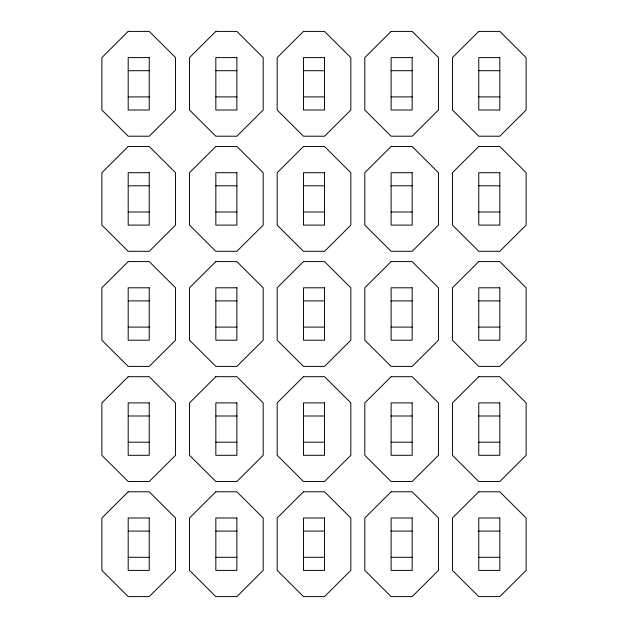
<?xml version="1.0" encoding="UTF-8"?>
<svg xmlns="http://www.w3.org/2000/svg" width="628" height="628" viewBox="0 0 628 628"><rect width="100%" height="100%" fill="white"/><g stroke="black" fill="none" stroke-linecap="round" stroke-linejoin="round"><path stroke-width="0.94" d="M128.191 70.705L149.236 70.705M215.836 70.705L236.882 70.705M303.473 70.705L324.527 70.705M391.118 70.705L412.164 70.705M478.764 70.705L499.81 70.705M128.191 96.908L149.236 96.908M215.836 96.908L236.882 96.908M303.473 96.908L324.527 96.908M391.118 96.908L412.164 96.908M478.764 96.908L499.81 96.908M128.191 185.802L149.236 185.802M215.836 185.802L236.882 185.802M303.473 185.802L324.527 185.802M391.118 185.802L412.164 185.802M478.764 185.802L499.81 185.802M128.191 212.005L149.236 212.005M215.836 212.005L236.882 212.005M303.473 212.005L324.527 212.005M391.118 212.005L412.164 212.005M478.764 212.005L499.81 212.005M128.191 300.898L149.236 300.898M215.836 300.898L236.882 300.898M303.473 300.898L324.527 300.898M391.118 300.898L412.164 300.898M478.764 300.898L499.81 300.898M128.191 327.102L149.236 327.102M215.836 327.102L236.882 327.102M303.473 327.102L324.527 327.102M391.118 327.102L412.164 327.102M478.764 327.102L499.81 327.102M128.191 415.995L149.236 415.995M215.836 415.995L236.882 415.995M303.473 415.995L324.527 415.995M391.118 415.995L412.164 415.995M478.764 415.995L499.81 415.995M128.191 442.198L149.236 442.198M215.836 442.198L236.882 442.198M303.473 442.198L324.527 442.198M391.118 442.198L412.164 442.198M478.764 442.198L499.81 442.198M128.191 531.092L149.236 531.092M215.836 531.092L236.882 531.092M303.473 531.092L324.527 531.092M391.118 531.092L412.164 531.092M478.764 531.092L499.81 531.092M128.191 557.295L149.236 557.295M215.836 557.295L236.882 557.295M303.473 557.295L324.527 557.295M391.118 557.295L412.164 557.295M478.764 557.295L499.81 557.295M128.191 31.4L101.877 57.603L101.877 110.01L128.191 136.213L149.236 136.213L175.542 110.01L175.542 57.603L149.236 31.4L128.191 31.4M215.836 31.4L189.523 57.603L189.523 110.01L215.836 136.213L236.882 136.213L263.187 110.01L263.187 57.603L236.882 31.4L215.836 31.4M128.191 146.497L101.877 172.7L101.877 225.107L128.191 251.31L149.236 251.31L175.542 225.107L175.542 172.7L149.236 146.497L128.191 146.497M303.473 31.4L277.168 57.603L277.168 110.01L303.473 136.213L324.527 136.213L350.832 110.01L350.832 57.603L324.527 31.4L303.473 31.4M215.836 146.497L189.523 172.7L189.523 225.107L215.836 251.31L236.882 251.31L263.187 225.107L263.187 172.7L236.882 146.497L215.836 146.497M128.191 261.593L101.877 287.797L101.877 340.203L128.191 366.407L149.236 366.407L175.542 340.203L175.542 287.797L149.236 261.593L128.191 261.593M391.118 31.4L364.813 57.603L364.813 110.01L391.118 136.213L412.164 136.213L438.477 110.01L438.477 57.603L412.164 31.4L391.118 31.4M303.473 146.497L277.168 172.7L277.168 225.107L303.473 251.31L324.527 251.31L350.832 225.107L350.832 172.7L324.527 146.497L303.473 146.497M215.836 261.593L189.523 287.797L189.523 340.203L215.836 366.407L236.882 366.407L263.187 340.203L263.187 287.797L236.882 261.593L215.836 261.593M128.191 376.69L101.877 402.893L101.877 455.3L128.191 481.503L149.236 481.503L175.542 455.3L175.542 402.893L149.236 376.69L128.191 376.69M478.764 31.4L452.458 57.603L452.458 110.01L478.764 136.213L499.81 136.213L526.123 110.01L526.123 57.603L499.81 31.4L478.764 31.4M391.118 146.497L364.813 172.7L364.813 225.107L391.118 251.31L412.164 251.31L438.477 225.107L438.477 172.7L412.164 146.497L391.118 146.497M303.473 261.593L277.168 287.797L277.168 340.203L303.473 366.407L324.527 366.407L350.832 340.203L350.832 287.797L324.527 261.593L303.473 261.593M215.836 376.69L189.523 402.893L189.523 455.3L215.836 481.503L236.882 481.503L263.187 455.3L263.187 402.893L236.882 376.69L215.836 376.69M128.191 491.787L101.877 517.99L101.877 570.397L128.191 596.6L149.236 596.6L175.542 570.397L175.542 517.99L149.236 491.787L128.191 491.787M478.764 146.497L452.458 172.7L452.458 225.107L478.764 251.31L499.81 251.31L526.123 225.107L526.123 172.7L499.81 146.497L478.764 146.497M391.118 261.593L364.813 287.797L364.813 340.203L391.118 366.407L412.164 366.407L438.477 340.203L438.477 287.797L412.164 261.593L391.118 261.593M303.473 376.69L277.168 402.893L277.168 455.3L303.473 481.503L324.527 481.503L350.832 455.3L350.832 402.893L324.527 376.69L303.473 376.69M215.836 491.787L189.523 517.99L189.523 570.397L215.836 596.6L236.882 596.6L263.187 570.397L263.187 517.99L236.882 491.787L215.836 491.787M478.764 261.593L452.458 287.797L452.458 340.203L478.764 366.407L499.81 366.407L526.123 340.203L526.123 287.797L499.81 261.593L478.764 261.593M391.118 376.69L364.813 402.893L364.813 455.3L391.118 481.503L412.164 481.503L438.477 455.3L438.477 402.893L412.164 376.69L391.118 376.69M303.473 491.787L277.168 517.99L277.168 570.397L303.473 596.6L324.527 596.6L350.832 570.397L350.832 517.99L324.527 491.787L303.473 491.787M478.764 376.69L452.458 402.893L452.458 455.3L478.764 481.503L499.81 481.503L526.123 455.3L526.123 402.893L499.81 376.69L478.764 376.69M391.118 491.787L364.813 517.99L364.813 570.397L391.118 596.6L412.164 596.6L438.477 570.397L438.477 517.99L412.164 491.787L391.118 491.787M478.764 491.787L452.458 517.99L452.458 570.397L478.764 596.6L499.81 596.6L526.123 570.397L526.123 517.99L499.81 491.787L478.764 491.787M149.236 57.603L128.191 57.603L128.191 110.01L149.236 110.01L149.236 57.603M236.882 57.603L215.836 57.603L215.836 110.01L236.882 110.01L236.882 57.603M324.527 57.603L303.473 57.603L303.473 110.01L324.527 110.01L324.527 57.603M412.164 57.603L391.118 57.603L391.118 110.01L412.164 110.01L412.164 57.603M499.81 57.603L478.764 57.603L478.764 110.01L499.81 110.01L499.81 57.603M149.236 172.7L128.191 172.7L128.191 225.107L149.236 225.107L149.236 172.7M236.882 172.7L215.836 172.7L215.836 225.107L236.882 225.107L236.882 172.7M324.527 172.7L303.473 172.7L303.473 225.107L324.527 225.107L324.527 172.7M412.164 172.7L391.118 172.7L391.118 225.107L412.164 225.107L412.164 172.7M499.81 172.7L478.764 172.7L478.764 225.107L499.81 225.107L499.81 172.7M149.236 287.797L128.191 287.797L128.191 340.203L149.236 340.203L149.236 287.797M236.882 287.797L215.836 287.797L215.836 340.203L236.882 340.203L236.882 287.797M324.527 287.797L303.473 287.797L303.473 340.203L324.527 340.203L324.527 287.797M412.164 287.797L391.118 287.797L391.118 340.203L412.164 340.203L412.164 287.797M499.81 287.797L478.764 287.797L478.764 340.203L499.81 340.203L499.81 287.797M149.236 402.893L128.191 402.893L128.191 455.3L149.236 455.3L149.236 402.893M236.882 402.893L215.836 402.893L215.836 455.3L236.882 455.3L236.882 402.893M324.527 402.893L303.473 402.893L303.473 455.3L324.527 455.3L324.527 402.893M412.164 402.893L391.118 402.893L391.118 455.3L412.164 455.3L412.164 402.893M499.81 402.893L478.764 402.893L478.764 455.3L499.81 455.3L499.81 402.893M149.236 517.99L128.191 517.99L128.191 570.397L149.236 570.397L149.236 517.99M236.882 517.99L215.836 517.99L215.836 570.397L236.882 570.397L236.882 517.99M324.527 517.99L303.473 517.99L303.473 570.397L324.527 570.397L324.527 517.99M412.164 517.99L391.118 517.99L391.118 570.397L412.164 570.397L412.164 517.99M499.81 517.99L478.764 517.99L478.764 570.397L499.81 570.397L499.81 517.99"/></g></svg>
